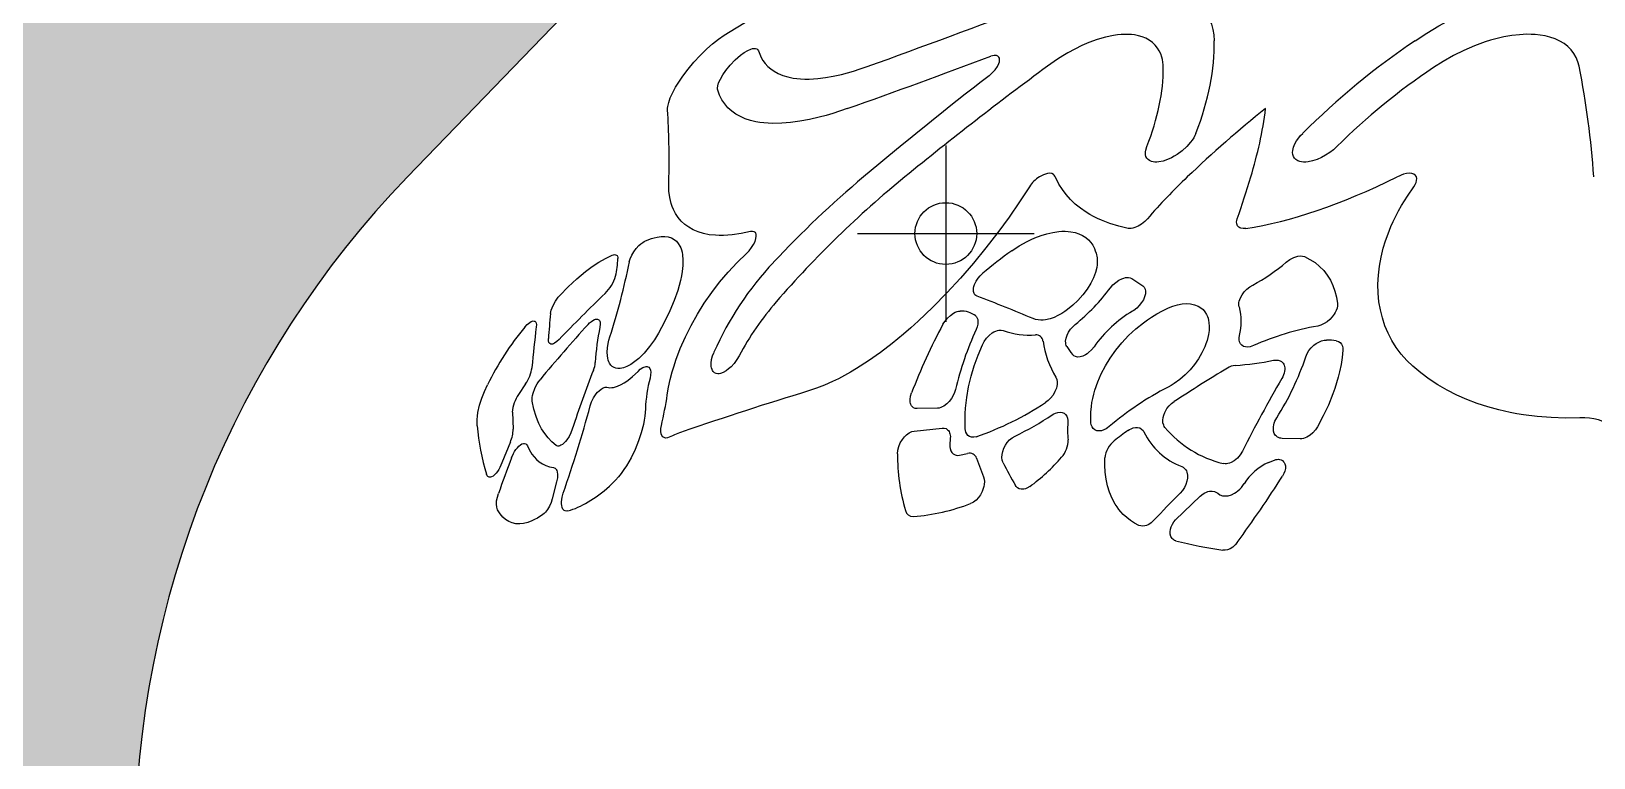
# Model space of a CAD drawing. Extents: x 5 to 829, y 5 to 582.
# Drawn here: x 316.66 to 334.38, y 412.67 to 420.91 of the extents above; entities that cross this region are included whole.
import ezdxf

# ---------------------------------------------------------------- set-up
doc = ezdxf.new("R2010")
doc.units = 0
doc.header["$LTSCALE"] = 7
doc.header["$MEASUREMENT"] = 0
doc.linetypes.add('CENTERX2', pattern=[20.32, 12.7, -2.54, 2.54, -2.54])
doc.layers.add('CENTERLINE', color=4, linetype='CENTERX2')
doc.layers.add('HATCH', color=3, linetype='CONTINUOUS')
doc.layers.add('OUTLINE', color=7, linetype='CONTINUOUS', lineweight=25)

msp = doc.modelspace()

# ---------------------------------------------------------------- hatches: boundary and pattern name
at = {"layer": 'HATCH'}
h = msp.add_hatch(dxfattribs=at)
h.set_pattern_fill('DOTS', color=256, scale=15)
h.set_pattern_definition([(0, (39.085, 223.1485), (0.46875, 0.9375), [0, -0.9375])])
edge = h.paths.add_edge_path()
edge.add_arc((318.5948, 387.8951), 1.7, 356.21139, 391.26821)
edge.add_arc((321.2911, 389.6168), 1.5, 146.75546, 214.02331, ccw=False)
edge.add_arc((318.6148, 391.3711), 1.7, 326.75546, 363.76794)
edge.add_arc((290.3468, 389.5094), 30.0293, 3.76794, 14.02566)
edge.add_arc((372.8411, 410.1168), 55, 180, 194.02566, ccw=False)
edge.add_line((317.8411, 410.1168), (317.8411, 411.6168))
edge.add_arc((328.8411, 411.6168), 11, 135.99597, 180, ccw=False)
edge.add_line((320.9289, 419.2586), (326.9778, 425.5215))
edge.add_arc((315.4691, 436.6369), 16, 315.99597, 352.74681)
edge.add_line((331.3411, 434.6168), (338.9775, 494.6168))
edge.add_line((338.9775, 494.6168), (329.523, 494.6168))
edge.add_arc((329.523, 491.6168), 3, -7.25319, 90, ccw=False)
edge.add_line((332.499, 491.238), (325.3891, 435.3743))
edge.add_arc((315.4691, 436.6369), 10, 315.99597, 352.74681, ccw=False)
edge.add_line((322.662, 429.6898), (316.6131, 423.4268))
edge.add_arc((328.8411, 411.6168), 17, 135.99597, 180)
edge.add_line((311.8411, 411.6168), (311.8411, 410.1168))
edge.add_arc((372.8411, 410.1168), 61, 180, 194.025661)
edge.add_arc((290.3468, 389.5094), 24.0293, 7.96525, 14.02566, ccw=False)
edge.add_arc((311.1732, 392.4235), 3, -15.50387, 7.96525, ccw=False)
edge.add_arc((321.2911, 389.6168), 7.5, 164.49613, 197.58989)
edge.add_arc((311.282, 386.4437), 3, -0.37929, 17.58989, ccw=False)
edge.add_line((314.282, 386.4238), (313.5998, 283.3766))
edge.add_arc((310.5999, 283.3964), 3, 341.22404, 359.62071, ccw=False)
edge.add_arc((320.5411, 280.0168), 7.5, 161.22404, 192.95395)
edge.add_arc((310.3083, 277.663), 3, -14.45055, 12.95395, ccw=False)
edge.add_line((313.2134, 276.9144), (312.4636, 274.0049))
edge.add_arc((337.6411, 267.5168), 26, 165.54945, 180)
edge.add_line((311.6411, 267.5168), (311.6411, 251.73))
edge.add_line((311.6411, 251.73), (316.468, 254.5168))
edge.add_arc((319.0661, 256.0168), 3, 103.81875, 210.00002, ccw=False)
edge.add_arc((353.4413, 266.0168), 35.8002, 180, 191.4174, ccw=False)
edge.add_line((317.6411, 266.0168), (317.6411, 267.5168))
edge.add_arc((337.6411, 267.5168), 20, 165.54945, 180, ccw=False)
edge.add_line((318.2738, 272.5077), (319.4439, 277.0482))
edge.add_arc((312.6654, 278.795), 7, 345.54945, 347.18841)
edge.add_arc((316.5658, 277.908), 3, 347.18841, 387.94437)
edge.add_arc((320.5411, 280.0168), 1.5, 149.86219, 207.94437, ccw=False)
edge.add_arc((317.0221, 282.0598), 2.5691, 329.86219, 359.62071)
edge.add_line((319.5911, 282.0428), (319.7936, 312.6256))
edge.add_spline(control_points=[(319.7936, 312.6256), (319.5796, 312.6843), (319.1127, 312.7701), (318.5667, 312.7317), (318.2941, 312.7151)], knot_values=[0.9961704, 0.9961704, 0.9961704, 0.9961704, 1.6597334, 2.3732358, 2.3732358, 2.3732358, 2.3732358], degree=3, periodic=0)
edge.add_spline(control_points=[(318.2941, 312.7151), (317.7934, 312.6845), (316.579, 312.6334), (317.2522, 315.6238), (317.0629, 317.1263), (316.8045, 319.2806), (317.7292, 319.0082), (318.3348, 318.8631)], knot_values=[2.3732358, 2.3732358, 2.3732358, 2.3732358, 3.683983, 5.7897386, 8.8975835, 9.6671171, 11.1189921, 11.1189921, 11.1189921, 11.1189921], degree=3, periodic=0)
edge.add_spline(control_points=[(318.3348, 318.8631), (318.4693, 318.8309), (319.0255, 318.7044), (319.5006, 318.7055), (319.8341, 318.7483)], knot_values=[11.1189921, 11.1189921, 11.1189921, 11.1189921, 11.4413632, 12.4518617, 12.4518617, 12.4518617, 12.4518617], degree=3, periodic=0)
edge.add_line((319.8341, 318.7483), (320.2911, 387.7828))
h.paths.add_polyline_path([(315.0668, 294.5684), (318.281, 294.5471), (318.3108, 299.047), (315.0966, 299.0683)], flags=24)
h.paths.add_polyline_path([(337.0647, 482.9777), (338.1033, 492.6507), (333.629, 493.1311), (332.5905, 483.4581)], flags=24)
h.paths.add_polyline_path([(316.4224, 256.8587), (316.4224, 266.2444), (311.9224, 266.2444), (311.9224, 256.8587)], flags=25)

# ---------------------------------------------------------------- linework, layer by layer
at = {"layer": 'CENTERLINE'}
for p, q in [((327.0344, 419.6168), (327.0344, 417.6168)), ((326.0344, 418.6168), (328.0344, 418.6168))]:
    msp.add_line(p, q, dxfattribs=at)
at = {"layer": 'OUTLINE'}
msp.add_line((326.9778, 425.5215), (320.9289, 419.2586), dxfattribs=at)
at = {"layer": 'OUTLINE', "ltscale": 0.002062}
msp.add_line((323.8932, 419.1761), (323.8948, 419.2586), dxfattribs=at)
at = {"layer": 'OUTLINE', "ltscale": 0.000272211}
msp.add_line((328.2755, 419.2586), (328.2711, 419.2686), dxfattribs=at)
at = {"layer": 'OUTLINE', "ltscale": 0.000564697}
msp.add_line((332.1732, 419.2686), (332.1529, 419.2586), dxfattribs=at)
at = {"layer": 'OUTLINE', "ltscale": 0.003697}
msp.add_line((329.1437, 418.1055), (329.2671, 418.0242), dxfattribs=at)
at = {"layer": 'OUTLINE', "ltscale": 0.003572}
msp.add_line((322.2684, 416.9109), (322.1889, 416.7922), dxfattribs=at)
at = {"layer": 'OUTLINE', "ltscale": 0.004827}
msp.add_line((322.1199, 416.5902), (322.1279, 416.3973), dxfattribs=at)
at = {"layer": 'OUTLINE', "ltscale": 0.005796}
msp.add_line((326.9405, 416.6359), (326.7087, 416.6315), dxfattribs=at)
at = {"layer": 'OUTLINE', "ltscale": 0.007939}
msp.add_line((326.6764, 416.3767), (326.9922, 416.4104), dxfattribs=at)
at = {"layer": 'OUTLINE', "ltscale": 0.006407}
msp.add_line((322.0967, 416.2528), (322.0015, 416.0149), dxfattribs=at)
at = {"layer": 'OUTLINE', "ltscale": 0.001919}
msp.add_line((327.0855, 416.2945), (327.0813, 416.2178), dxfattribs=at)
at = {"layer": 'OUTLINE', "ltscale": 0.005035}
msp.add_line((331.051, 416.289), (330.8496, 416.2926), dxfattribs=at)
at = {"layer": 'OUTLINE', "ltscale": 0.002356}
msp.add_line((327.1896, 416.1029), (327.2817, 416.1229), dxfattribs=at)
at = {"layer": 'OUTLINE', "ltscale": 0.005567}
msp.add_line((327.3841, 416.067), (327.462, 415.8584), dxfattribs=at)
at = {"layer": 'OUTLINE', "ltscale": 0.001782}
msp.add_line((330.694, 416.0195), (330.76, 416.0464), dxfattribs=at)
at = {"layer": 'OUTLINE', "ltscale": 0.004954}
msp.add_line((322.6211, 415.799), (322.571, 415.6073), dxfattribs=at)
at = {"layer": 'OUTLINE', "ltscale": 0.009664}
msp.add_line((329.6402, 415.3687), (329.9189, 415.6365), dxfattribs=at)
at = {"layer": 'OUTLINE'}
for points in [[(324.5219, 420.8659), (324.8106, 421.0436), (324.9548, 421.129), (325.099, 421.212), (325.2911, 421.3191), (325.4831, 421.4219), (325.675, 421.5203), (325.9146, 421.6373), (326.1541, 421.7473), (326.3934, 421.8504), (326.6326, 421.9465), (326.8716, 422.0356), (327.1104, 422.1176)], [(329.5936, 421.3656), (329.668, 421.3484), (329.7033, 421.3373), (329.7374, 421.3245), (329.7807, 421.3048), (329.8214, 421.2823), (329.8595, 421.2569), (329.9014, 421.2227), (329.9392, 421.1846), (329.9727, 421.1427), (330.0016, 421.0972), (330.026, 421.0481), (330.0469, 420.992), (330.0623, 420.9325), (330.0723, 420.8699), (330.0767, 420.8046)], [(332.3552, 420.8046), (332.4889, 420.8914), (332.6259, 420.9725), (332.7656, 421.0475), (332.9074, 421.1162), (333.0506, 421.1778), (333.1948, 421.2321), (333.3392, 421.2787), (333.4782, 421.3159), (333.5473, 421.3315), (333.6161, 421.345), (333.6843, 421.3564), (333.7519, 421.3656)], [(323.8801, 420.02), (323.8801, 420.0391), (323.8822, 420.0597), (323.8923, 420.105), (323.9096, 420.1549), (323.9261, 420.1929), (323.9456, 420.2323), (323.9703, 420.2769), (323.9981, 420.3225), (324.0515, 420.4016), (324.1118, 420.4811), (324.178, 420.56), (324.2491, 420.6369), (324.3243, 420.7105), (324.3904, 420.7688), (324.4565, 420.821), (324.5219, 420.8659)], [(329.4997, 420.4987), (329.4983, 420.5311), (329.4949, 420.5625), (329.4899, 420.591), (329.4831, 420.6185), (329.4707, 420.6545), (329.455, 420.6883), (329.436, 420.7196), (329.4089, 420.7538), (329.3772, 420.7841), (329.3411, 420.8103), (329.3009, 420.8323), (329.2619, 420.8481), (329.2201, 420.8605), (329.1757, 420.8693), (329.1408, 420.8737), (329.1047, 420.876), (329.0643, 420.8764), (329.0228, 420.8746), (328.9796, 420.8705), (328.9354, 420.8641), (328.845, 420.8451), (328.7521, 420.8179), (328.6575, 420.7831), (328.578, 420.7487), (328.4984, 420.7097), (328.4192, 420.6665), (328.3602, 420.6315), (328.3017, 420.5944), (328.187, 420.5146)], [(334.215, 420.5146), (334.2015, 420.5658), (334.1819, 420.614), (334.1563, 420.6588), (334.1248, 420.7), (334.0878, 420.7371), (334.0444, 420.7709), (333.9959, 420.8), (333.9427, 420.8245), (333.8854, 420.8441), (333.8313, 420.8577), (333.7746, 420.8676), (333.7157, 420.8738), (333.6702, 420.8761), (333.6237, 420.8765), (333.5384, 420.8724), (333.4508, 420.8624), (333.3617, 420.8468), (333.2715, 420.8259), (333.211, 420.8091), (333.1504, 420.7902), (333.0293, 420.7462), (332.9092, 420.6944), (332.7909, 420.6355), (332.6753, 420.5701), (332.563, 420.4987)], [(324.4481, 420.2425), (324.4458, 420.2532), (324.4452, 420.2654), (324.4489, 420.2934), (324.4584, 420.325), (324.4783, 420.3694), (324.5055, 420.4165), (324.5393, 420.4655), (324.5891, 420.5269), (324.6458, 420.5861), (324.676, 420.6137), (324.7069, 420.6394), (324.7481, 420.6693), (324.7879, 420.6931), (324.8247, 420.7091), (324.842, 420.7141), (324.8578, 420.7165), (324.8761, 420.7159), (324.891, 420.7109), (324.902, 420.7017), (324.9094, 420.6877)], [(324.9094, 420.6877), (324.9321, 420.6315), (324.9458, 420.6053), (324.9611, 420.5802), (324.9872, 420.545), (325.0168, 420.5128), (325.0502, 420.4836), (325.0871, 420.4576), (325.134, 420.4317), (325.1855, 420.4102), (325.2415, 420.3931), (325.302, 420.3804), (325.3442, 420.3746), (325.3883, 420.3707), (325.435, 420.3687), (325.4835, 420.3689), (325.5843, 420.3751), (325.6694, 420.3857), (325.7581, 420.4013), (325.8501, 420.4218), (325.9186, 420.4396), (325.9886, 420.4598), (326.065, 420.484), (326.1427, 420.511)], [(327.5243, 420.407), (327.5615, 420.4394), (327.5939, 420.4752), (327.6188, 420.5111), (327.6363, 420.5466), (327.6417, 420.5638), (327.6445, 420.5802), (327.6447, 420.593), (327.6428, 420.6046), (327.6364, 420.6185), (327.6256, 420.6289), (327.6108, 420.6353), (327.5971, 420.6372), (327.5815, 420.6366), (327.5633, 420.6332), (327.5442, 420.6272)], [(325.9156, 420.0335), (325.7549, 419.9802), (325.6765, 419.9572), (325.5995, 419.9366), (325.487, 419.9104), (325.3784, 419.89), (325.2741, 419.8756), (325.1745, 419.8672), (325.0699, 419.8653), (325.0195, 419.8672), (324.9708, 419.8711), (324.925, 419.8768), (324.881, 419.8844), (324.8179, 419.8995), (324.759, 419.9189), (324.7047, 419.9427), (324.655, 419.9705), (324.607, 420.0049), (324.5643, 420.044), (324.5271, 420.0874), (324.4954, 420.1351), (324.4691, 420.1869), (324.4481, 420.2425)], [(329.8702, 419.7534), (329.8595, 419.7289), (329.8461, 419.7042), (329.8293, 419.6778), (329.8102, 419.6518), (329.7675, 419.6033), (329.715, 419.5555), (329.6563, 419.5125), (329.6255, 419.4934), (329.5942, 419.4763), (329.5469, 419.4548), (329.4998, 419.439), (329.4512, 419.4293), (329.4272, 419.4273), (329.4044, 419.4276), (329.3844, 419.43), (329.3661, 419.4345), (329.3446, 419.4439), (329.327, 419.4569), (329.3133, 419.4733), (329.304, 419.4926), (329.2999, 419.5087), (329.2982, 419.526), (329.2989, 419.5446), (329.3018, 419.5641), (329.3139, 419.604)], [(331.4697, 419.604), (331.4303, 419.568), (331.387, 419.5346), (331.3407, 419.5043), (331.2926, 419.4781), (331.2434, 419.4565), (331.194, 419.4403), (331.1421, 419.4299), (331.1161, 419.4275), (331.091, 419.4274), (331.069, 419.4294), (331.0487, 419.4335), (331.0244, 419.4424), (331.0038, 419.4551), (330.9874, 419.4713), (330.9756, 419.4907), (330.9688, 419.5117), (330.9662, 419.5349), (330.9678, 419.5596), (330.9715, 419.5789), (330.9772, 419.5984), (330.992, 419.6334), (331.0121, 419.6686), (331.0369, 419.7034), (331.0581, 419.7288), (331.0813, 419.7534)], [(328.2711, 419.2686), (328.2644, 419.2795), (328.2547, 419.2884), (328.2359, 419.2968), (328.2125, 419.2998), (328.1865, 419.2972), (328.1648, 419.2917), (328.1423, 419.2834), (328.1184, 419.2721), (328.0951, 419.2586)], [(329.1013, 418.6753), (328.9949, 418.6997), (328.8938, 418.7303), (328.7984, 418.7671), (328.7527, 418.7879), (328.7086, 418.8101), (328.6665, 418.8336), (328.6261, 418.8585), (328.5622, 418.9032), (328.503, 418.9515), (328.4489, 419.0034), (328.3998, 419.0585), (328.3558, 419.1167), (328.317, 419.1776), (328.2952, 419.2177), (328.2755, 419.2586)], [(332.37, 419.2586), (332.359, 419.2758), (332.3417, 419.2888), (332.3197, 419.2968), (332.2905, 419.2998), (332.2578, 419.2968), (332.2235, 419.2887), (332.198, 419.2797), (332.1732, 419.2686)], [(332.3409, 419.1476), (332.356, 419.1714), (332.3671, 419.1954), (332.3732, 419.2179), (332.3744, 419.2393), (332.37, 419.2586)], [(324.8198, 418.6388), (324.7135, 418.6161), (324.6113, 418.6013), (324.5608, 418.5969), (324.5116, 418.5946), (324.466, 418.5945), (324.4217, 418.5965), (324.3523, 418.604), (324.287, 418.6171), (324.2262, 418.6356), (324.1701, 418.6593), (324.1189, 418.6883), (324.0745, 418.7207), (324.0349, 418.7575), (324.0002, 418.7983), (323.9705, 418.843), (323.9456, 418.8913), (323.9325, 418.9232), (323.9213, 418.9562), (323.912, 418.9904), (323.9046, 419.0257), (323.8953, 419.0992), (323.8932, 419.1761)], [(327.9822, 419.1476), (327.8711, 418.9753), (327.7516, 418.8015), (327.6242, 418.6272), (327.4896, 418.4534), (327.3483, 418.281), (327.2008, 418.1109), (327.0474, 417.9443), (326.8886, 417.7821), (326.8055, 417.7015), (326.7211, 417.6225), (326.639, 417.5485), (326.5557, 417.4763), (326.4258, 417.3696), (326.2935, 417.2684), (326.1592, 417.1736), (326.0233, 417.0861), (325.9537, 417.0448), (325.8839, 417.0058), (325.8166, 416.9705), (325.7492, 416.9377), (325.6578, 416.8971), (325.5668, 416.8616), (325.4765, 416.8313)], [(332.3294, 417.1118), (332.2605, 417.178), (332.1979, 417.2489), (332.1418, 417.324), (332.0924, 417.4031), (332.0496, 417.4857), (332.0137, 417.5714), (331.9845, 417.6597), (331.962, 417.7503), (331.9463, 417.8429), (331.9369, 417.9422), (331.9347, 418.0429), (331.9396, 418.1445), (331.9515, 418.2467), (331.9702, 418.3492), (331.9954, 418.4516), (332.0202, 418.5333), (332.049, 418.6147), (332.0817, 418.6956), (332.1082, 418.7548), (332.1368, 418.8138), (332.1684, 418.8742), (332.202, 418.9342), (332.2682, 419.0419), (332.3409, 419.1476)], [(329.3206, 418.7847), (329.2895, 418.7529), (329.2541, 418.7244), (329.2155, 418.7006), (329.1762, 418.6837), (329.1555, 418.6778), (329.1352, 418.6743), (329.1175, 418.6736), (329.1013, 418.6753)], [(330.4356, 418.6753), (330.4059, 418.6737), (330.3789, 418.6786), (330.3671, 418.6834), (330.3568, 418.6898), (330.3422, 418.7057), (330.334, 418.7256), (330.332, 418.7483), (330.3342, 418.7663), (330.3392, 418.7847)], [(323.4452, 418.2958), (323.4555, 418.3318), (323.473, 418.3701), (323.4961, 418.4088), (323.5237, 418.446), (323.5548, 418.48), (323.5756, 418.4989), (323.5972, 418.5156), (323.6137, 418.5261), (323.6297, 418.5344)], [(323.6297, 418.5344), (323.6966, 418.5603), (323.7291, 418.5699), (323.7606, 418.5771), (323.8058, 418.5831), (323.8482, 418.5835), (323.8872, 418.578), (323.9226, 418.5667), (323.9527, 418.5507), (323.9789, 418.5296), (324.001, 418.5039), (324.0192, 418.4738), (324.0285, 418.4529), (324.0363, 418.4306), (324.0434, 418.4038), (324.0485, 418.3754), (324.0533, 418.3171), (324.052, 418.2543), (324.045, 418.1876), (324.0364, 418.1361), (324.0251, 418.0832), (324.0108, 418.0275), (323.994, 417.9707), (323.9541, 417.8564), (323.9059, 417.7402), (323.8459, 417.6143), (323.7782, 417.4886)], [(324.7733, 418.3902), (324.8044, 418.4224), (324.8318, 418.4573), (324.8536, 418.4918), (324.8707, 418.5269), (324.8819, 418.561), (324.8856, 418.5869), (324.8835, 418.6095), (324.88, 418.6191), (324.8747, 418.6272), (324.8608, 418.6374), (324.8419, 418.6414), (324.8198, 418.6388)], [(327.7813, 418.4195), (327.867, 418.4757), (327.9554, 418.5253), (328.0003, 418.5474), (328.0456, 418.5675), (328.1137, 418.5936), (328.1817, 418.6146), (328.2489, 418.63), (328.3147, 418.6395), (328.3516, 418.6421), (328.3876, 418.6426), (328.4209, 418.641), (328.4531, 418.6375), (328.5004, 418.6281), (328.5445, 418.6139), (328.585, 418.595), (328.6215, 418.5715), (328.6518, 418.5456), (328.6783, 418.5161), (328.7008, 418.4834), (328.7193, 418.4477), (328.7295, 418.4224), (328.7379, 418.3959), (328.7496, 418.3402)], [(322.6567, 417.9131), (322.751, 418.0114), (322.8486, 418.1027), (322.8984, 418.1453), (322.9487, 418.1857), (323.0247, 418.2417), (323.1009, 418.2916), (323.1767, 418.3347), (323.2515, 418.3704)], [(323.2515, 418.3704), (323.2656, 418.3753), (323.2787, 418.3773), (323.2903, 418.3763), (323.2998, 418.3723), (323.3064, 418.3663), (323.3111, 418.3583), (323.3143, 418.3468), (323.3152, 418.3337)], [(323.8761, 416.7854), (323.8911, 416.8729), (323.9102, 416.9609), (323.9331, 417.0492), (323.9527, 417.1154), (323.9744, 417.1817), (324.0238, 417.3137), (324.0809, 417.4448), (324.1454, 417.5742), (324.2169, 417.7015), (324.2951, 417.8262), (324.3797, 417.9478), (324.4699, 418.0651), (324.566, 418.1784), (324.6673, 418.287), (324.7733, 418.3902)], [(328.7496, 418.3402), (328.752, 418.3148), (328.7521, 418.2884), (328.7498, 418.2603), (328.7453, 418.2314), (328.7304, 418.1734), (328.7081, 418.1145), (328.6792, 418.0556), (328.6375, 417.9871), (328.5883, 417.9204), (328.5327, 417.8573), (328.4762, 417.803), (328.4153, 417.7537), (328.3834, 417.7313), (328.3508, 417.7107), (328.3064, 417.6863), (328.2614, 417.666), (328.2161, 417.6502), (328.164, 417.6384), (328.1385, 417.6353), (328.1136, 417.6343), (328.0816, 417.6362), (328.0515, 417.6419), (328.0237, 417.6514)], [(330.8949, 418.2918), (330.9348, 418.3214), (330.9572, 418.3343), (330.9804, 418.3452), (331.0025, 418.3534), (331.0246, 418.3591), (331.0522, 418.3626), (331.0783, 418.3611), (331.1012, 418.3546)], [(331.1012, 418.3546), (331.1638, 418.3235), (331.2213, 418.2867), (331.2733, 418.2443), (331.3197, 418.1967), (331.3602, 418.1442), (331.3948, 418.0872), (331.4235, 418.0262), (331.4463, 417.9615), (331.4634, 417.8936), (331.4749, 417.8231)], [(327.389, 417.905), (327.375, 417.9123), (327.3636, 417.9228), (327.3551, 417.936), (327.3508, 417.9472), (327.3481, 417.9593), (327.347, 417.9774), (327.3488, 417.9969), (327.3533, 418.0172), (327.36, 418.0378), (327.3797, 418.0784), (327.4006, 418.1096), (327.4253, 418.1389), (327.4535, 418.1657)], [(328.9025, 418.0023), (328.9295, 418.0338), (328.9608, 418.0624), (328.9953, 418.0866), (329.0316, 418.1048), (329.0519, 418.1119), (329.072, 418.1166), (329.0887, 418.1186), (329.1045, 418.1184), (329.1257, 418.1143), (329.1437, 418.1055)], [(329.2671, 418.0242), (329.2763, 418.017), (329.2841, 418.0085), (329.295, 417.9876), (329.2997, 417.9636), (329.2998, 417.9482), (329.2979, 417.9321), (329.289, 417.8987), (329.2741, 417.8651), (329.2542, 417.8327), (329.2284, 417.8003), (329.1985, 417.7709), (329.1648, 417.7452), (329.1524, 417.7375)], [(330.3618, 417.7839), (330.3582, 417.799), (330.357, 417.8152), (330.3581, 417.8331), (330.3616, 417.8515), (330.3741, 417.8876), (330.3935, 417.923), (330.4187, 417.9564), (330.4488, 417.9869), (330.4832, 418.0138), (330.5146, 418.0325)], [(322.5521, 417.7084), (322.5551, 417.7272), (322.5602, 417.7472), (322.5694, 417.7734), (322.5811, 417.8003), (322.6077, 417.8484), (322.6397, 417.8933), (322.6567, 417.9131)], [(329.5577, 417.773), (329.6101, 417.7936), (329.6631, 417.809), (329.7157, 417.8185), (329.7642, 417.8217), (329.8108, 417.8187), (329.8544, 417.8094), (329.8941, 417.7939), (329.9244, 417.7756), (329.9507, 417.7533), (329.973, 417.7271), (329.991, 417.6976), (330.0002, 417.6773), (330.0077, 417.656), (330.014, 417.6316), (330.0183, 417.6061), (330.0213, 417.5627), (330.0195, 417.5176), (330.0131, 417.4713), (330.0059, 417.4379), (329.9967, 417.4042), (329.9844, 417.3672), (329.9699, 417.3304), (329.9377, 417.2629), (329.8988, 417.1968), (329.8539, 417.1326), (329.8033, 417.0713), (329.7475, 417.0137), (329.6871, 416.9611), (329.6228, 416.9143), (329.5893, 416.8936), (329.5551, 416.8749)], [(331.4749, 417.8231), (331.4752, 417.7973), (331.4702, 417.77), (331.4605, 417.7421), (331.4507, 417.7214), (331.4388, 417.7013), (331.4161, 417.6704), (331.3892, 417.6418), (331.3586, 417.6162), (331.3248, 417.5945), (331.2884, 417.5776), (331.2516, 417.5675)], [(322.2612, 417.5562), (322.2888, 417.5856), (322.3179, 417.6091), (322.3321, 417.6174), (322.3455, 417.6228), (322.3561, 417.6249), (322.3657, 417.6244), (322.3731, 417.622), (322.3792, 417.6177), (322.3847, 417.6111), (322.3886, 417.6028), (322.3921, 417.5818), (322.3907, 417.5571)], [(322.977, 417.585), (322.9957, 417.6038), (323.0155, 417.6204), (323.0325, 417.6319), (323.0492, 417.6404), (323.0622, 417.6447), (323.0744, 417.6464), (323.0844, 417.6455), (323.0932, 417.6423), (323.1004, 417.6371), (323.1063, 417.6299), (323.1106, 417.6212), (323.1136, 417.6111), (323.1153, 417.5878), (323.1116, 417.5562)], [(327.0023, 417.5872), (327.0255, 417.6241), (327.0538, 417.6585), (327.0865, 417.689), (327.1221, 417.7133), (327.1416, 417.7232), (327.1612, 417.7308), (327.1791, 417.7353), (327.1962, 417.7371)], [(327.3733, 417.6813), (327.3811, 417.6734), (327.3875, 417.6641), (327.396, 417.6421), (327.3989, 417.6172), (327.3966, 417.5887), (327.3893, 417.5589), (327.3777, 417.529)], [(328.68, 416.4711), (328.6774, 416.5312), (328.6791, 416.5923), (328.6848, 416.6541), (328.6916, 416.7002), (328.7005, 416.7464), (328.7117, 416.7939), (328.7251, 416.8413), (328.7575, 416.9344), (328.7974, 417.0264), (328.8445, 417.1166), (328.8982, 417.2044), (328.9613, 417.2932), (329.0309, 417.3783), (329.1067, 417.4591), (329.188, 417.5349), (329.2745, 417.605), (329.3195, 417.6377), (329.3654, 417.6686), (329.4282, 417.707), (329.4924, 417.7419), (329.5577, 417.773)], [(323.7782, 417.4886), (323.7301, 417.4105), (323.676, 417.3351), (323.6449, 417.2965), (323.6123, 417.2597), (323.5828, 417.2291), (323.5525, 417.2004), (323.5082, 417.1635), (323.4632, 417.1324), (323.4184, 417.1082), (323.3782, 417.093), (323.3587, 417.0883), (323.3398, 417.0856), (323.3158, 417.0852), (323.2935, 417.0886), (323.2731, 417.0957), (323.2523, 417.1084), (323.2347, 417.1255), (323.2203, 417.1465), (323.2122, 417.1634), (323.2057, 417.1818), (323.2001, 417.2044), (323.1966, 417.2286), (323.1948, 417.2727), (323.198, 417.3198), (323.2059, 417.3688), (323.2146, 417.4063), (323.2255, 417.4444)], [(327.4488, 417.3552), (327.469, 417.3929), (327.4949, 417.4288), (327.5255, 417.4612), (327.5604, 417.4888), (327.5802, 417.5007), (327.6004, 417.5105), (327.6188, 417.517), (327.6369, 417.521), (327.6618, 417.522), (327.6841, 417.5171)], [(328.4069, 417.3339), (328.4004, 417.3467), (328.396, 417.361), (328.3935, 417.3773), (328.3931, 417.3946), (328.3982, 417.4295), (328.4099, 417.4648), (328.4273, 417.4994), (328.4498, 417.5324), (328.4767, 417.563), (328.5025, 417.5862)], [(330.5234, 417.3454), (330.5039, 417.3379), (330.4839, 417.3325), (330.4572, 417.329), (330.4321, 417.3304), (330.4099, 417.3369), (330.3902, 417.3491), (330.375, 417.3661), (330.3651, 417.3866), (330.3603, 417.4094), (330.3601, 417.4338), (330.364, 417.459)], [(322.6498, 417.4146), (322.6243, 417.3908), (322.5979, 417.3727), (322.5851, 417.3667), (322.5731, 417.3631), (322.5568, 417.363), (322.5435, 417.3692), (322.5342, 417.381), (322.5284, 417.4007), (322.5278, 417.4245)], [(324.6903, 417.2302), (324.664, 417.1862), (324.6335, 417.1443), (324.5994, 417.106), (324.5717, 417.0804), (324.5426, 417.0585), (324.5109, 417.0406), (324.4793, 417.0295), (324.464, 417.0268), (324.4495, 417.0264), (324.4296, 417.0298), (324.4122, 417.0381), (324.398, 417.0506), (324.3897, 417.0622), (324.3831, 417.0757), (324.378, 417.092), (324.3748, 417.11), (324.3739, 417.1473), (324.3791, 417.1867), (324.3901, 417.2283), (324.406, 417.2703)], [(327.2556, 416.4005), (327.2534, 416.4578), (327.2531, 416.5156), (327.2549, 416.5757), (327.2588, 416.6363), (327.2723, 416.7563), (327.2934, 416.877), (327.3219, 416.9977), (327.3574, 417.1179), (327.3998, 417.2372), (327.4488, 417.3552)], [(328.7148, 417.332), (328.6864, 417.2972), (328.6534, 417.2662), (328.6353, 417.2527), (328.6164, 417.2408), (328.5876, 417.2271), (328.5579, 417.2185), (328.5294, 417.2162), (328.5061, 417.2202), (328.4858, 417.23), (328.47, 417.2447)], [(331.1163, 417.22), (331.1308, 417.2547), (331.1513, 417.2885), (331.1769, 417.3203), (331.2066, 417.3488), (331.2335, 417.3691), (331.2625, 417.386), (331.2931, 417.3989), (331.3233, 417.4068), (331.3527, 417.4092)], [(331.5378, 417.2923), (331.5293, 417.2114), (331.5162, 417.1296), (331.4989, 417.0469), (331.4835, 416.9859), (331.466, 416.9247), (331.4456, 416.8607), (331.4229, 416.7967), (331.3725, 416.6717), (331.3146, 416.5475), (331.2493, 416.4249)], [(331.461, 417.3998), (331.4855, 417.3927), (331.5063, 417.3798), (331.5222, 417.362), (331.5325, 417.3409), (331.5376, 417.3173), (331.5378, 417.2923)], [(323.5441, 417.0536), (323.5699, 417.0773), (323.5974, 417.0957), (323.6111, 417.1021), (323.6243, 417.1062), (323.6362, 417.1077), (323.6472, 417.107), (323.6569, 417.1041), (323.6655, 417.0992), (323.6776, 417.0856), (323.6853, 417.0672), (323.6886, 417.0455), (323.6874, 417.0126), (323.6805, 416.9773)], [(330.7511, 417.1789), (330.7675, 417.1813), (330.7837, 417.1819), (330.8046, 417.1794), (330.8239, 417.1735), (330.8406, 417.1642), (330.8507, 417.1556), (330.8593, 417.1456), (330.8661, 417.1343), (330.8713, 417.1219), (330.8769, 417.0947), (330.8773, 417.0747), (330.875, 417.054), (330.8704, 417.0331), (330.8636, 417.0122), (330.8548, 416.9916), (330.8442, 416.9717)], [(334.2255, 416.5268), (334.0618, 416.5241), (333.9002, 416.5286), (333.7412, 416.5405), (333.5851, 416.5597), (333.5084, 416.5721), (333.4325, 416.5864), (333.3048, 416.6152), (333.1803, 416.6495), (333.0592, 416.6892), (332.9419, 416.7343), (332.8286, 416.7846), (332.7195, 416.8401), (332.6151, 416.9005), (332.5147, 416.9663), (332.4194, 417.0369), (332.3294, 417.1118)], [(321.7201, 416.4374), (321.7186, 416.4718), (321.7197, 416.508), (321.7234, 416.5468), (321.7294, 416.5869), (321.7475, 416.6685), (321.773, 416.7512), (321.8023, 416.8268), (321.8367, 416.9019)], [(322.3443, 416.7138), (322.3425, 416.7338), (322.3436, 416.756), (322.3475, 416.7809), (322.3539, 416.8069), (322.3723, 416.8579), (322.3852, 416.885), (322.4, 416.9113), (322.4161, 416.936), (322.4335, 416.959)], [(323.19, 416.8729), (323.2076, 416.8696), (323.2262, 416.8683), (323.2465, 416.8691), (323.2676, 416.8722), (323.3105, 416.8843), (323.3547, 416.9039), (323.3866, 416.922), (323.4185, 416.9432), (323.451, 416.9677), (323.483, 416.9946), (323.5441, 417.0536)], [(328.2832, 416.9861), (328.2935, 416.9623), (328.298, 416.9348), (328.297, 416.9052), (328.2937, 416.885), (328.2884, 416.8646), (328.2724, 416.824), (328.25, 416.7851), (328.222, 416.7491), (328.195, 416.7224), (328.1651, 416.6999)], [(323.002, 416.661), (323.0182, 416.7079), (323.041, 416.754), (323.0693, 416.7971), (323.0853, 416.8167), (323.1024, 416.8344), (323.1254, 416.8533), (323.1493, 416.8671), (323.1611, 416.8715), (323.1723, 416.8738), (323.19, 416.8729)], [(326.7087, 416.6315), (326.6879, 416.6337), (326.6693, 416.6413), (326.6538, 416.6536), (326.6456, 416.664), (326.6391, 416.6759), (326.6343, 416.6891), (326.6312, 416.7032), (326.6295, 416.7333), (326.6345, 416.7711), (326.646, 416.8092)], [(327.1452, 416.8482), (327.1344, 416.8132), (327.1185, 416.7781), (327.098, 416.7442), (327.0737, 416.7127), (327.0461, 416.6849), (327.0125, 416.66), (326.9944, 416.6501), (326.976, 416.6425), (326.958, 416.6377), (326.9405, 416.6359)], [(322.615, 416.214), (322.5679, 416.2534), (322.5248, 416.2981), (322.4859, 416.3479), (322.4513, 416.4024), (322.4209, 416.4612), (322.404, 416.4999), (322.3888, 416.5402), (322.3633, 416.6246), (322.3443, 416.7138)], [(323.6283, 416.6288), (323.6262, 416.5877), (323.6219, 416.5455), (323.6148, 416.4985), (323.6055, 416.4506), (323.5815, 416.3574), (323.5504, 416.264), (323.5111, 416.1678), (323.465, 416.0735), (323.4124, 415.9826), (323.3837, 415.9386), (323.3534, 415.8962), (323.3221, 415.8563), (323.2895, 415.8185), (323.256, 415.7835), (323.2214, 415.7515)], [(328.2417, 416.5597), (328.2596, 416.5704), (328.2784, 416.579), (328.3042, 416.5869), (328.3294, 416.5897), (328.3527, 416.5869), (328.3745, 416.5779), (328.3926, 416.5631), (328.4058, 416.5439), (328.4142, 416.5215), (328.4182, 416.4966), (328.4182, 416.4704)], [(329.5191, 416.4182), (329.5112, 416.4294), (329.5049, 416.4418), (329.4969, 416.4695), (329.4949, 416.4994), (329.4981, 416.5285), (329.5057, 416.5583), (329.5174, 416.588), (329.5286, 416.6097), (329.5416, 416.6306), (329.5653, 416.6611), (329.5927, 416.6883), (329.6234, 416.7114)], [(322.7992, 416.3987), (322.7828, 416.3564), (322.762, 416.3153), (322.7369, 416.2771), (322.7207, 416.2571), (322.7033, 416.2392), (322.6867, 416.2254), (322.67, 416.2149), (322.6574, 416.2095), (322.6451, 416.2068), (322.6339, 416.2066), (322.6238, 416.2091), (322.615, 416.214)], [(323.8973, 416.3056), (323.8769, 416.2984), (323.8571, 416.297), (323.8393, 416.3015), (323.8251, 416.3113), (323.8144, 416.3258), (323.8072, 416.3437), (323.8026, 416.3731), (323.8034, 416.4056), (323.8092, 416.4394)], [(326.4858, 416.1197), (326.4895, 416.1599), (326.5006, 416.2015), (326.5182, 416.2425), (326.5414, 416.2811), (326.5641, 416.3096), (326.5899, 416.3348), (326.6184, 416.3555), (326.6474, 416.3697), (326.6764, 416.3767)], [(326.9922, 416.4104), (327.0153, 416.4099), (327.0367, 416.4035), (327.0547, 416.3915), (327.0639, 416.3816), (327.0715, 416.3701), (327.0773, 416.3574), (327.0816, 416.3435), (327.0857, 416.3136), (327.0855, 416.2945)], [(327.3767, 416.3123), (327.3509, 416.3068), (327.3258, 416.3074), (327.3034, 416.3143), (327.2855, 416.3268), (327.2716, 416.3441), (327.2621, 416.3649), (327.2577, 416.3822), (327.2556, 416.4005)], [(328.8867, 416.4266), (328.8695, 416.4131), (328.8511, 416.4013), (328.8253, 416.3886), (328.799, 416.3802), (328.7733, 416.3771), (328.7478, 416.3801), (328.7247, 416.3897), (328.706, 416.4051), (328.6927, 416.4243), (328.6841, 416.4467), (328.68, 416.4711)], [(329.0999, 416.3829), (329.1169, 416.3937), (329.1348, 416.4029), (329.1596, 416.412), (329.1844, 416.4169), (329.2081, 416.417), (329.2327, 416.4111), (329.2542, 416.3989), (329.2711, 416.3815), (329.2798, 416.3671)], [(330.8496, 416.2926), (330.8348, 416.2938), (330.8205, 416.2969), (330.8071, 416.3019), (330.7947, 416.3087), (330.7835, 416.3171), (330.7738, 416.327), (330.7594, 416.3498), (330.7511, 416.3762), (330.7484, 416.4048), (330.7495, 416.4247), (330.7528, 416.4451), (330.7585, 416.4666), (330.7663, 416.4878), (330.787, 416.5275)], [(331.2493, 416.4249), (331.226, 416.3898), (331.1975, 416.3575), (331.1647, 416.3297), (331.1286, 416.308), (331.1091, 416.2997), (331.0892, 416.2936), (331.0699, 416.29), (331.051, 416.289)], [(322.1095, 416.0712), (322.1318, 416.1209), (322.1453, 416.1446), (322.16, 416.1669), (322.1758, 416.187), (322.1928, 416.205), (322.21, 416.2194), (322.2274, 416.23), (322.2437, 416.2356), (322.2587, 416.236), (322.2718, 416.2312), (322.2824, 416.2217), (322.2901, 416.2084)], [(322.2901, 416.2084), (322.3088, 416.1685), (322.3244, 416.1407), (322.3414, 416.1145), (322.3663, 416.0823), (322.3937, 416.0535), (322.4235, 416.0281), (322.4598, 416.0041), (322.499, 415.9851), (322.5409, 415.9713), (322.5852, 415.9628)], [(327.0813, 416.2178), (327.0813, 416.1974), (327.0836, 416.1777), (327.0905, 416.1537), (327.1019, 416.1328), (327.1182, 416.1162), (327.1393, 416.105), (327.1638, 416.1005), (327.1896, 416.1029)], [(327.6837, 416.0172), (327.6738, 416.0452), (327.67, 416.0768), (327.672, 416.1101), (327.6796, 416.1457), (327.6924, 416.1808), (327.7098, 416.2148), (327.7316, 416.2465), (327.7577, 416.2758), (327.7872, 416.3008), (327.8194, 416.3199)], [(322.0015, 416.0149), (321.9788, 415.9642), (321.9652, 415.9401), (321.9504, 415.9175), (321.9348, 415.8973), (321.918, 415.8796), (321.9009, 415.8655), (321.8839, 415.8558), (321.8731, 415.8524), (321.8629, 415.8514), (321.8545, 415.8526), (321.8469, 415.8559), (321.84, 415.8611), (321.8342, 415.868), (321.8257, 415.8859)], [(329.2249, 415.3066), (329.1755, 415.3316), (329.129, 415.3609), (329.0856, 415.3943), (329.0455, 415.4315), (329.0206, 415.4582), (328.9974, 415.4863), (328.9756, 415.516), (328.9553, 415.547), (328.9198, 415.6122), (328.8904, 415.6824), (328.8676, 415.756), (328.8512, 415.8324), (328.8412, 415.9109), (328.8373, 415.991), (328.8392, 416.0723)], [(330.399, 416.1486), (330.374, 416.1074), (330.3587, 416.0879), (330.3418, 416.0696), (330.3239, 416.0533), (330.3047, 416.0388), (330.2714, 416.02), (330.2526, 416.0126), (330.2336, 416.0074), (330.2171, 416.0049), (330.2011, 416.0046), (330.1787, 416.0078)], [(330.76, 416.0464), (330.7761, 416.0519), (330.7925, 416.0551), (330.8065, 416.0558), (330.82, 416.0546), (330.8373, 416.0496), (330.8526, 416.0408), (330.865, 416.0289), (330.8723, 416.0183), (330.878, 416.0064), (330.8844, 415.9802), (330.8845, 415.952), (330.879, 415.9225), (330.8684, 415.8932), (330.8533, 415.8654)], [(322.5852, 415.9628), (322.5946, 415.9604), (322.6031, 415.9559), (322.611, 415.9488), (322.6175, 415.9398), (322.6232, 415.9277), (322.6274, 415.9138), (322.6312, 415.8818), (322.6297, 415.8466), (322.6211, 415.799)], [(327.462, 415.8584), (327.4691, 415.8317), (327.4714, 415.8023), (327.4693, 415.7715), (327.4651, 415.7481), (327.4589, 415.7248), (327.4452, 415.689), (327.4269, 415.6546), (327.4042, 415.6226), (327.3775, 415.594), (327.3477, 415.5706), (327.3319, 415.5615), (327.3158, 415.5543)], [(329.7093, 415.9745), (329.7272, 415.9654), (329.7426, 415.9526), (329.7551, 415.937), (329.7624, 415.9236), (329.768, 415.9089), (329.7742, 415.877), (329.7742, 415.8428), (329.768, 415.8062), (329.7562, 415.77), (329.7393, 415.7351), (329.7178, 415.7022), (329.6915, 415.6721)], [(321.9509, 415.4845), (321.9454, 415.4976), (321.9417, 415.5126), (321.9387, 415.547), (321.9411, 415.5845), (321.949, 415.6266), (321.9616, 415.6685)], [(322.7496, 415.47), (322.7342, 415.4676), (322.7196, 415.4698), (322.7067, 415.4764), (322.6933, 415.4908), (322.684, 415.5102), (322.6785, 415.5331), (322.6766, 415.5524), (322.6765, 415.5728), (322.6787, 415.5986), (322.6831, 415.6248), (322.6963, 415.6727)], [(327.9854, 415.7464), (327.9546, 415.7285), (327.9376, 415.7218), (327.9204, 415.7174), (327.9049, 415.7155), (327.89, 415.7158), (327.8678, 415.721), (327.8482, 415.7317), (327.8322, 415.747), (327.8233, 415.76)], [(329.9189, 415.6365), (329.9511, 415.6624), (329.9697, 415.6737), (329.989, 415.683), (330.0069, 415.6893), (330.0247, 415.6935), (330.053, 415.6954), (330.0801, 415.6911), (330.1043, 415.6806), (330.1187, 415.6701)], [(330.1187, 415.6701), (330.1429, 415.6537), (330.1714, 415.6433), (330.2022, 415.6397), (330.2371, 415.6433), (330.2725, 415.6541), (330.3063, 415.6707), (330.3273, 415.6844), (330.3472, 415.7), (330.3671, 415.7182), (330.3855, 415.7379), (330.4168, 415.7797)], [(322.4664, 415.431), (322.4032, 415.3893), (322.3716, 415.3719), (322.34, 415.3568), (322.2931, 415.3392), (322.2471, 415.3278), (322.2024, 415.3229), (322.1595, 415.3247), (322.1175, 415.3336), (322.0784, 415.3495), (322.0424, 415.3722), (322.0098, 415.4012), (321.9808, 415.4359), (321.9651, 415.4594), (321.9509, 415.4845)], [(322.571, 415.6073), (322.5574, 415.5659), (322.5396, 415.5256), (322.5179, 415.4881), (322.4935, 415.4561), (322.4802, 415.4424), (322.4664, 415.431)], [(329.3946, 415.3639), (329.3639, 415.3357), (329.3463, 415.3235), (329.3278, 415.3133), (329.3098, 415.3057), (329.2916, 415.3007), (329.2684, 415.298), (329.2457, 415.3), (329.2249, 415.3066)], [(329.6408, 415.1309), (329.629, 415.1349), (329.6182, 415.1409), (329.6084, 415.1486), (329.6, 415.1578), (329.5872, 415.1801), (329.5801, 415.2056), (329.5785, 415.2326), (329.582, 415.2617), (329.5903, 415.291), (329.6031, 415.3193), (329.6199, 415.3456), (329.6402, 415.3687)], [(330.3379, 415.1111), (330.315, 415.0839), (330.2882, 415.0599), (330.2583, 415.0407), (330.2268, 415.0281), (330.2005, 415.0234), (330.1747, 415.0242)]]:
    msp.add_lwpolyline(points, dxfattribs=at)
msp.add_circle((327.0344, 418.6168), 0.35, dxfattribs=at)
for centre, radius, start, end in [((289.1946, 523.0238), 108.9682, 289.820407, 290.876662), ((337.2278, 413.5999), 8.6976, 124.07077, 134.96719), ((289.939, 521.2442), 107.4148, 289.568401, 290.493024), ((352.7835, 387.1748), 41.4311, 126.41814, 129.25046), ((336.6873, 414.3414), 7.4109, 123.81477, 134.75389), ((324.4868, 418.5862), 9.9175, 3.88732, 11.21223), ((354.3796, 385.6558), 43.9187, 127.69645, 130.08297), ((314.0305, 419.4506), 9.8661, 358.88475, 3.3083), ((339.5318, 409.0106), 14.1515, 128.81964, 133.60051), ((326.078, 420.624), 4.6204, 342.81215, 352.69259), ((328.8411, 411.6168), 11, 135.99597, 180), ((333.5995, 410.3369), 11.6546, 130.04809, 136.96625), ((333.9574, 410.1971), 11.6915, 129.19047, 139.16877), ((328.2905, 418.9458), 0.3687, 121.99807, 146.78802), ((334.4356, 414.3592), 6.7638, 133.58428, 139.13356), ((315.2413, 423.9225), 15.9481, 341.20654, 342.99574), ((322.3251, 418.3605), 0.9906, 346.79248, 358.44833), ((330.4282, 414.6625), 4.5957, 125.16542, 130.33572), ((316.1895, 419.7217), 7.395, 342.06532, 348.88255), ((327.7287, 415.8039), 3.6323, 136.80477, 156.18727), ((329.5852, 419.8013), 1.9983, 297.72082, 310.94777), ((322.8615, 418.2592), 0.4468, 313.90141, 343.71187), ((326.994, 419.4355), 2.3867, 309.20443, 323.09226), ((334.1351, 406.4711), 15.8642, 133.71691, 136.38399), ((327.6863, 415.6165), 3.403, 139.1732, 151.69286), ((322.4604, 404.6508), 14.1409, 66.8326, 69.60239), ((330.3707, 416.8975), 7.8605, 174.07868, 176.15589), ((327.2133, 417.4784), 0.2588, 51.7418, 93.78062), ((329.8953, 416.498), 1.4453, 120.93734, 144.7572), ((329.7745, 417.621), 0.6104, 344.63682, 15.49897), ((324.83, 415.4263), 3.3372, 140.33584, 153.75765), ((330.7453, 416.4375), 8.4293, 172.36732, 175.50723), ((334.3391, 407.1704), 15.413, 137.49137, 140.57313), ((325.854, 416.9976), 2.7987, 168.4863, 176.75948), ((332.9257, 414.404), 6.7246, 151.74679, 159.04248), ((330.7006, 416.0128), 3.6524, 155.47311, 166.7767), ((327.9847, 418.3503), 0.8863, 250.16165, 274.36827), ((328.0615, 417.3914), 0.0751, 4.60105, 97.0518), ((331.788, 414.5105), 3.104, 99.95336, 114.04133), ((329.2047, 417.5449), 1.0778, 187.86294, 211.23236), ((329.2948, 417.8948), 1.0502, 212.28354, 218.24972), ((331.3398, 416.6344), 0.7749, 81.0019, 89.04461), ((321.911, 417.1618), 0.4363, 324.92729, 351.55152), ((322.7611, 417.1812), 0.3, 337.46004, 355.14266), ((346.0039, 391.2776), 30.2523, 121.43366, 122.78326), ((330.3359, 416.9218), 0.2003, 95.43927, 122.88926), ((330.1224, 420.2339), 3.119, 273.5758, 281.62878), ((328.1104, 418.2278), 3.1707, 327.57484, 341.46543), ((334.5119, 412.5791), 12.3198, 158.64088, 161.93825), ((325.1638, 416.5757), 1.5366, 164.84912, 178.01915), ((343.3561, 409.6721), 14.4856, 149.74033, 153.44228), ((322.5129, 416.5656), 0.3948, 145.04, 176.42148), ((319.5396, 417.4451), 4.3864, 346.74584, 351.35042), ((337.966, 375.8908), 42.8031, 106.96508, 108.96331), ((331.1629, 413.7566), 3.5085, 117.27515, 130.44772), ((308.0883, 420.7346), 15.4601, 340.88802, 344.72265), ((326.2637, 419.5601), 3.4339, 288.9153, 303.61489), ((326.3443, 419.4069), 3.4214, 295.54075, 303.67933), ((324.2286, 416.6305), 2.5158, 184.40095, 197.21594), ((321.7699, 416.4013), 0.3585, 335.56191, 359.35527), ((324.5668, 414.8982), 1.5585, 109.10955, 115.44059), ((329.5266, 416.3857), 1.1116, 175.62923, 185.66304), ((330.8264, 413.9156), 3.0113, 124.9822, 128.673), ((330.4691, 417.213), 1.2391, 219.91787, 256.45166), ((334.2687, 415.9464), 0.581, 52.50124, 94.25085), ((328.1408, 416.2696), 0.2806, 317.48071, 1.31042), ((329.1258, 416.0416), 0.2887, 128.8438, 173.89951), ((329.9832, 416.7044), 0.7797, 205.61707, 249.42993), ((342.2692, 408.4397), 21.5558, 159.26564, 160.40593), ((328.797, 416.1168), 2.3109, 179.92978, 196.11725), ((327.3043, 416.0423), 0.0834, 17.24795, 105.64968), ((332.8857, 418.6743), 5.8414, 207.05783, 209.92811), ((326.7421, 417.4617), 2.1186, 305.9345, 319.28346), ((330.9476, 415.449), 0.6249, 113.96494, 148.08127), ((317.7928, 424.2338), 15.5114, 323.97589, 327.35068), ((337.2073, 408.1345), 10.6443, 134.91684, 137.22077), ((326.4817, 417.7038), 2.3053, 274.58299, 291.20847), ((326.6622, 415.4917), 0.0859, 190.86781, 272.42979), ((331.0193, 420.6465), 5.6853, 255.96683, 261.45602)]:
    msp.add_arc(centre, radius, start, end, dxfattribs=at)
for centre, major_axis, ratio, start_param, end_param in [((326.3259, 418.9635), (3.4619, 2.7097), 0.5333438, 5.5538068, 5.9066867), ((326.3704, 418.9231), (2.8787, 2.337), 0.5252028, 5.5337332, 5.8883326), ((342.9687, 440.128), (-14.0622, -21.1963), 0.2513347, 0.2233298, 0.4059305), ((323.4842, 418.3518), (-1.0701, -2.8802), 0.3778297, 0.2748636, 0.6039383)]:
    msp.add_ellipse(centre, major_axis=major_axis, ratio=ratio, start_param=start_param, end_param=end_param, dxfattribs=at)

doc.saveas('drawing.dxf')
